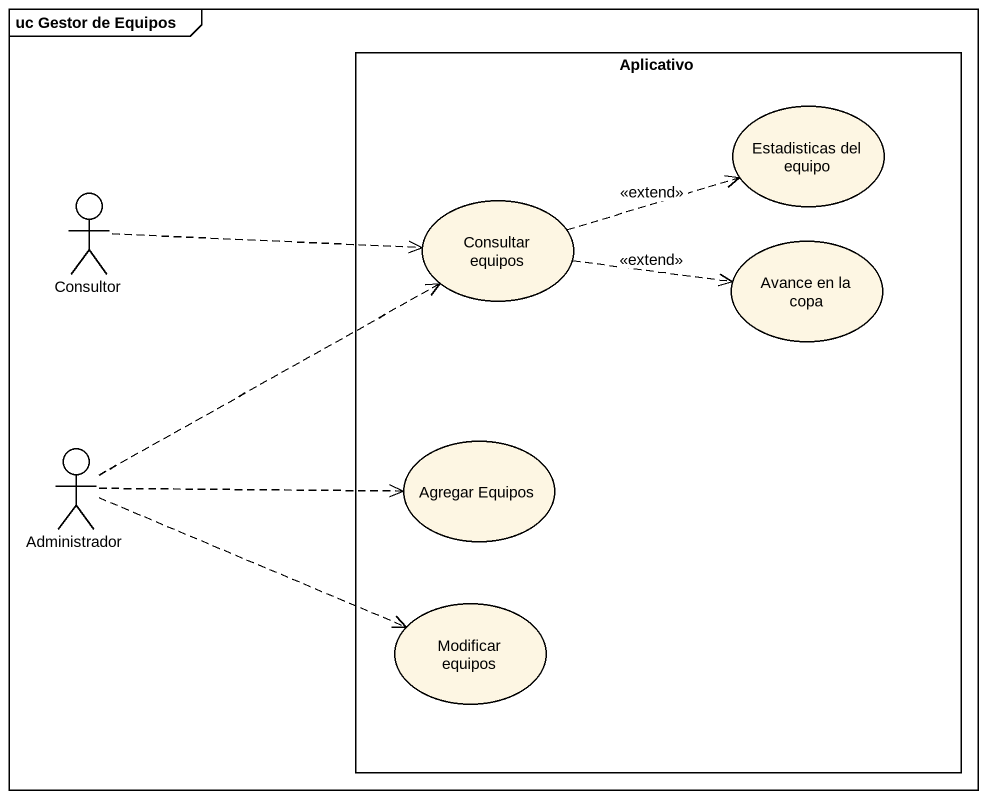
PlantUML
@startuml
mainframe uc Gestor de Equipos
rectangle Aplicativo {
  usecase "Estadisticas del equipo" as Estadisticas_del_equipo
  usecase "Consultar equipos" as Consultar_equipos
  usecase "Avance en la copa" as Avance_en_la_copa
  usecase "Agregar Equipos" as Agregar_Equipos
  usecase "Modificar equipos" as Modificar_equipos
}
actor Consultor
actor Administrador
Consultor .right.> Consultar_equipos
Consultar_equipos .right.> Estadisticas_del_equipo : <<extend>>
Consultar_equipos .right.> Avance_en_la_copa : <<extend>>
Administrador .up.> Consultar_equipos
Administrador .right.> Agregar_Equipos
Administrador .right.> Modificar_equipos
@enduml
